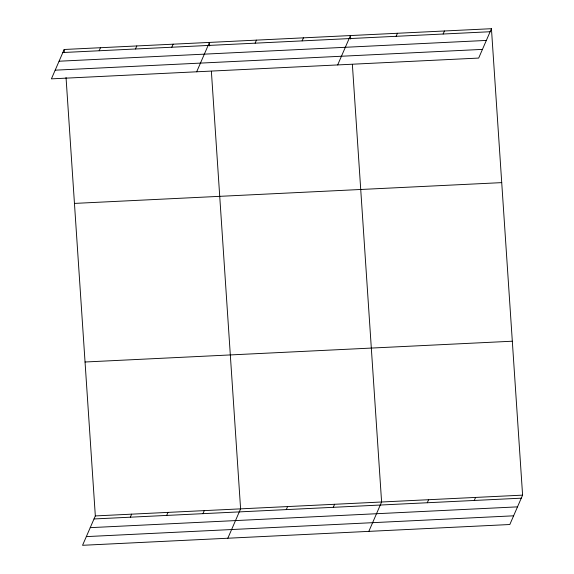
<?xml version="1.0" encoding="UTF-8"?>
<svg xmlns="http://www.w3.org/2000/svg" width="574" height="574" viewBox="0 0 574 574"><rect width="100%" height="100%" fill="white"/><g stroke="black" fill="none" stroke-linecap="round" stroke-linejoin="round"><path stroke-width="0.86" d="M64.173 49.486L51.402 78.86L478.673 58.074L491.444 28.7L64.173 49.486L64.345 52.112M99.173 50.756L100.493 47.721M135.486 48.991L136.806 45.956M171.805 47.226L173.126 44.184M196.674 71.793L209.445 42.419L209.675 45.92M255.121 43.172L256.442 40.137M66.039 77.476L95.327 515.926L82.556 545.3L509.827 524.514L522.598 495.14L491.444 28.7M302.125 40.883L303.445 37.848M130.327 517.196L131.647 514.161M337.67 64.934L350.441 35.559L350.678 39.061M166.647 515.43L167.967 512.388M396.125 36.313L397.445 33.27M202.959 513.658L204.279 510.623M443.121 34.024L444.441 30.989M227.828 538.233L240.599 508.858L211.376 71.284M286.283 509.604L287.603 506.569M333.279 507.323L334.599 504.281M368.831 531.373L381.602 501.999L352.371 64.424M427.278 502.745L428.599 499.71M474.282 500.463L475.602 497.421M62.853 52.528L490.124 31.735M59.072 61.217L486.343 40.431M55.176 70.171L482.447 49.386M74.455 203.411L501.726 182.625M85.045 362L512.317 341.214M95.327 515.926L522.598 495.14M94.007 518.961L521.278 498.175M90.226 527.657L517.504 506.864M86.337 536.611L513.608 515.818"/></g></svg>
